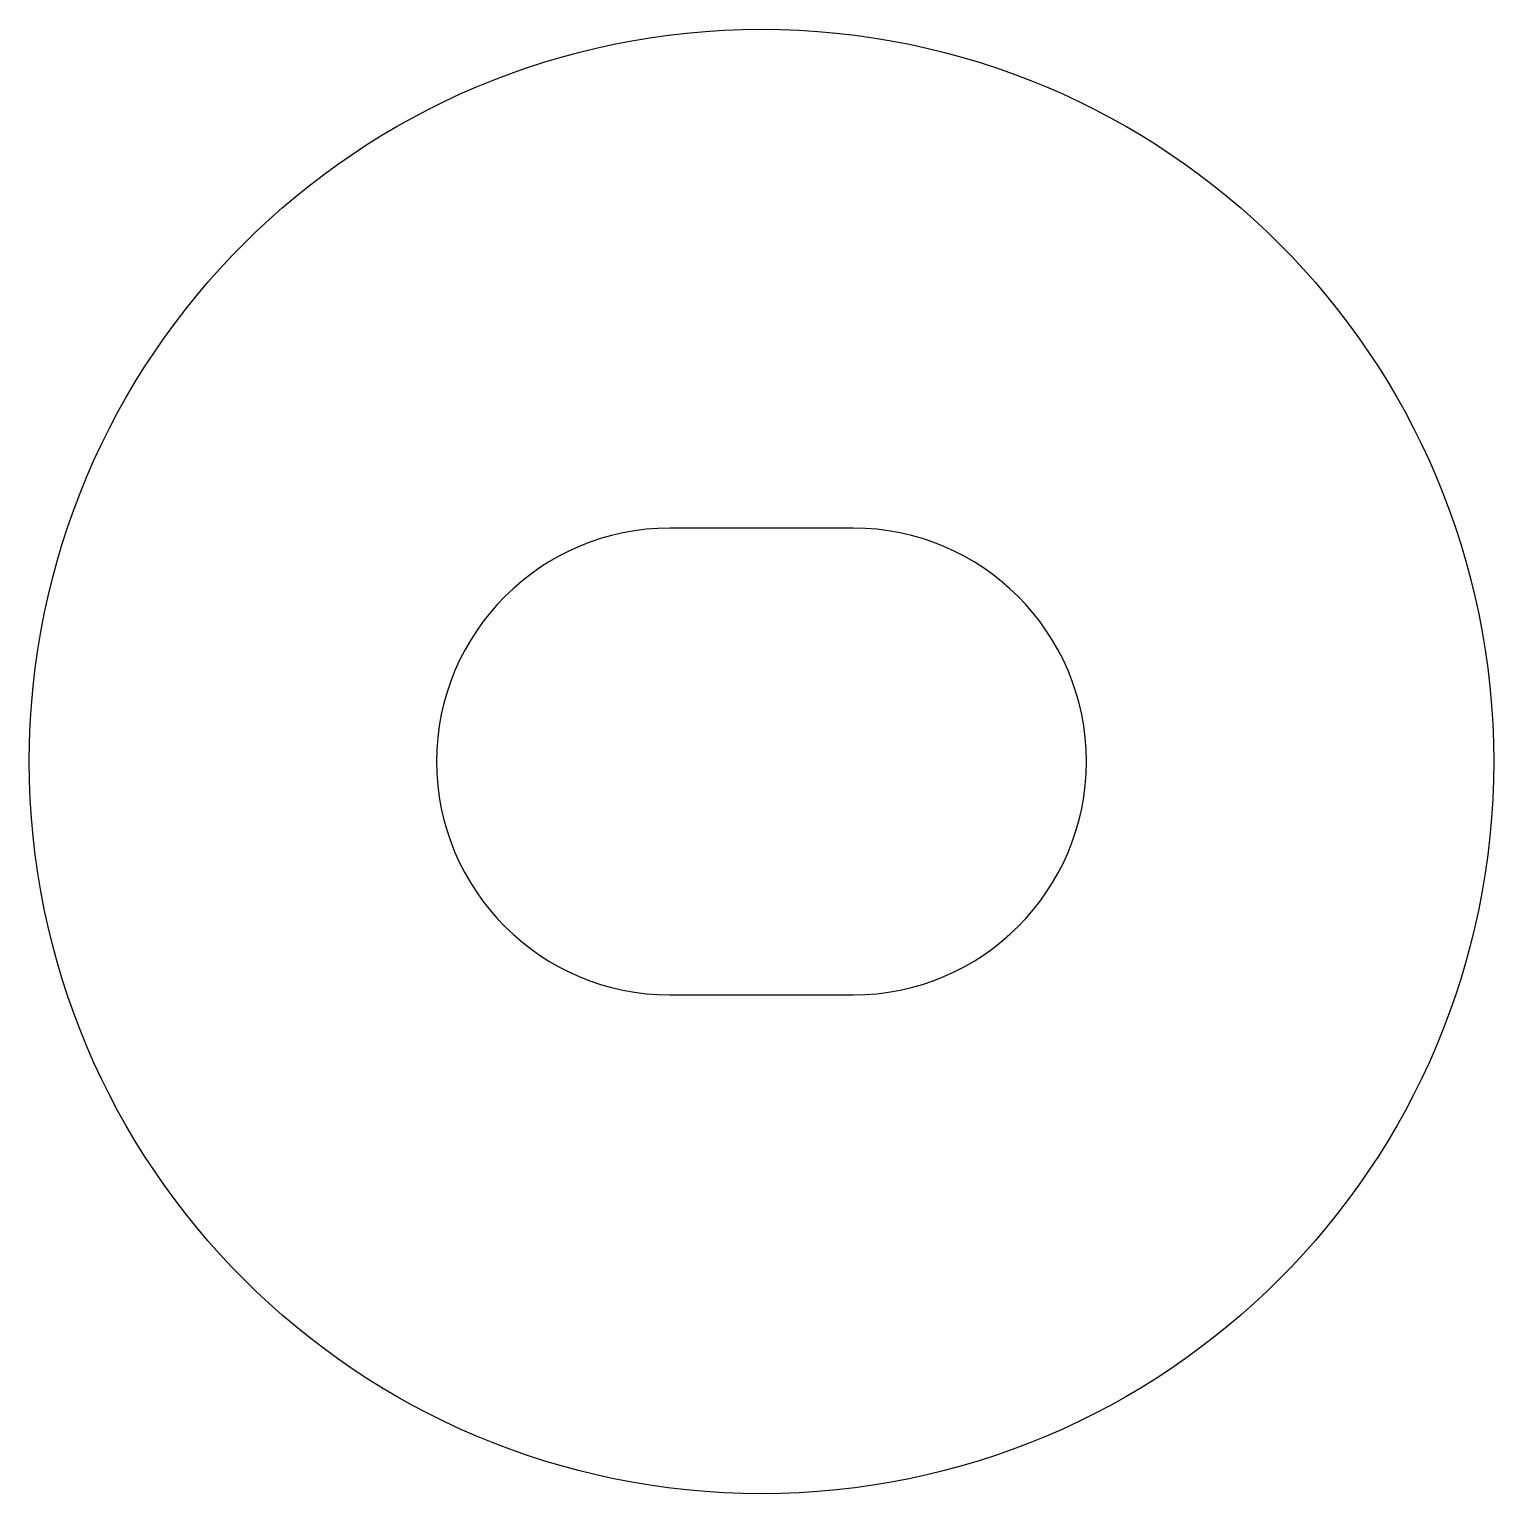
# Model space of a CAD drawing. Extents: x 935.3 to 967.3, y -20.8 to 11.2.
import ezdxf

# ---------------------------------------------------------------- set-up
doc = ezdxf.new("R2010")
doc.units = 0
doc.header["$LTSCALE"] = 15
doc.layers.get('0').update_dxf_attribs({"linetype": 'CONTINUOUS'})

msp = doc.modelspace()

# ---------------------------------------------------------------- linework, layer by layer
msp.add_lwpolyline([(949.254, -9.885), (953.254, -9.885, 1), (953.254, 0.315), (949.254, 0.315, 1)], format="xyb", close=True)
msp.add_circle((951.254, -4.785), 16)

doc.saveas('drawing.dxf')
